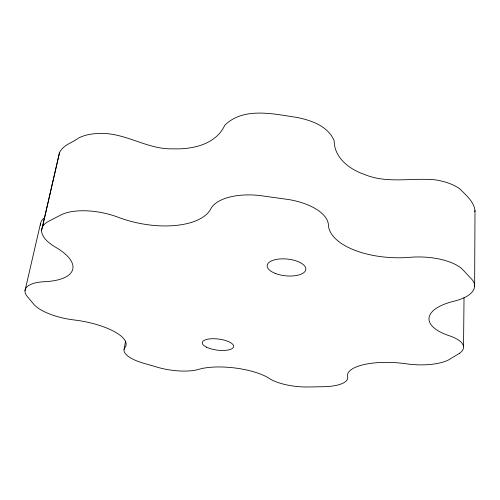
<?xml version="1.0" encoding="UTF-8"?>
<svg xmlns="http://www.w3.org/2000/svg" width="500" height="500" viewBox="0 0 500 500"><rect width="100%" height="100%" fill="white"/><g stroke="black" fill="none" stroke-linecap="round" stroke-linejoin="round"><path stroke-width="0.75" d="M474.625 286.119L475 210.569C473.888 201.381 465.662 194.856 459.506 188.625C452.35 183.694 443.85 181.238 435.35 179.856C411.613 177.531 386.956 184.037 364.094 174.3C349.288 169.15 334.231 157.812 334.156 140.694C328.044 126.156 311.344 120.306 297.019 117.444C273.888 114.075 243.912 106.619 224.838 125.144C215.831 144.731 192.138 149.569 172.562 148.825C148.338 149.5 127.631 134.2 103.713 133.469C95.288 133.256 86.606 134.069 78.944 137.825C72.569 142.656 63.312 144.806 59.544 152.469L42.356 227.25M463.525 346.662L464.031 297.619M124.075 349.456L125.55 341.075M474.775 211.737L475 210.569M59.544 152.469L41.631 230.419M25 290.688L40.456 223.856L41.281 221.219L43.163 218.844L44.606 217.831M40.456 223.856L40.575 225.269M459.469 353.306L448.925 359.706A37.869 13.562 2.8 0 1 406.181 363.794A46.481 15.481 3.5 0 0 347.606 376.812A33.994 11.325 5.2 0 1 324.975 386.669L307.019 387.006A33.756 11.2 5.5 0 1 269.488 378.556A43.181 13.794 6.8 0 0 198.825 369.338A34.025 11.319 8.1 0 1 159.312 367.769L142.269 362.85A34.319 11.469 8.4 0 1 124.919 347.638A47.394 15.888 10.1 0 0 74.075 319.956A38.656 13.969 10.8 0 1 34.175 304.769L26.731 295.819A39.375 14.438 11 0 1 44.737 281.681A57.85 22.538 12.7 0 0 55.644 247.256A45.375 19.288 11.5 0 1 47.562 221.863L62.013 214.4A45.981 19.931 11.4 0 1 118.338 217.312A66.775 32.138 10.7 0 0 210.844 208.819A48.356 23.069 6.8 0 1 259.862 195.544L288.538 199.531A48.306 23.019 6 0 1 328.431 225.062A66.044 31.356 2.2 0 0 409.944 257.306A45.237 19.338 1.9 0 1 462.362 269.225L472.225 279.825A44.575 18.688 1.7 0 1 454.087 301.175A56.35 21.631 0.8 0 0 449.231 335.731A38.55 14 2.5 0 1 459.469 353.306M206.456 347.156A15.806 5.581 7.2 0 0 232.95 347.906A15.806 5.581 7.2 0 0 214.4 338.731A15.806 5.581 7.2 0 0 206.456 347.156M275.138 273.369A19.419 8.425 5.7 0 0 305.738 269.906A19.419 8.425 5.7 0 0 278.637 259.081A19.419 8.425 5.7 0 0 275.138 273.369"/></g></svg>
